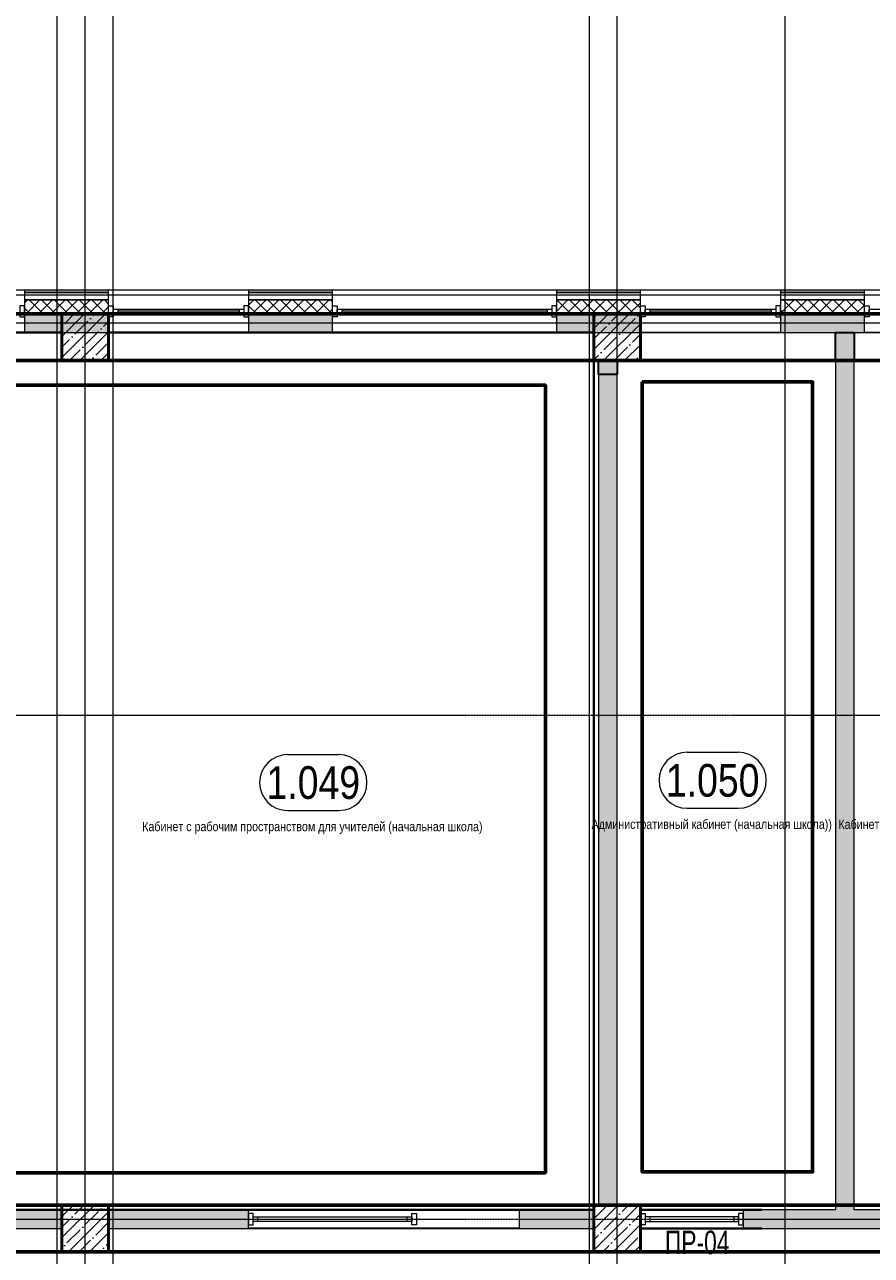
# Model space of a CAD drawing. Header units: millimetres. Extents: x -7155 to 483283, y -227682 to 148426.
# Drawn here: x 11950 to 21025, y 90511 to 103700 of the extents above; entities that cross this region are included whole.
import ezdxf
from ezdxf.enums import TextEntityAlignment as Align

# ---------------------------------------------------------------- set-up
doc = ezdxf.new("R2010")
doc.units = ezdxf.units.MM
doc.linetypes.add('CENTER2', pattern=[28.575, 19.05, -3.175, 3.175, -3.175])
doc.linetypes.add('HIDDEN2', pattern=[4.7625, 3.175, -1.5875])
doc.layers.get('Defpoints').update_dxf_attribs({"color": 140})
for name, color, linetype, lineweight in [('A-Wall_Материал_Газоблок_Контур', 250, 'Continuous', 0), ('АР_Area', 5, 'Continuous', 5), ('АР_Колонны', 70, 'Continuous', 30), ('АР_Окна', 4, 'Continuous', 5), ('АР_Стены ЖБ', 7, 'Continuous', 30), ('АР_Стены ПЕНОблок', 52, 'Continuous', 20), ('АР_Тонкая', 254, 'Continuous', 5), ('АР_Утеплитель', 31, 'Continuous', 0), ('АР_Штриховка', 8, 'Continuous', 0), ('Штриховка', 7, 'Continuous', 30)]:
    doc.layers.add(name, color=color, linetype=linetype, lineweight=lineweight)
for name, color, linetype, lineweight, true_color in [('АР_Оси_РД_100', 7, 'Continuous', 0, 0x525252), ('РД_Витраж_вн', 7, 'Continuous', 25, 0x148aff), ('РД_Оси_100', 7, 'Continuous', 0, 0x525252), ('РД_проем_инж перемыч_фахверк', 7, 'Continuous', 18, 0xff1f1f)]:
    doc.layers.add(name, color=color, linetype=linetype, lineweight=lineweight, true_color=true_color)
for name, color, linetype, lineweight, plot in [('КР_Балки-0.5', 60, 'Continuous', 50, False), ('РД_Проем', 230, 'Continuous', 0, False), ('РД_проем_инж перемыч_подсчет', 50, 'Continuous', 30, False)]:
    doc.layers.add(name, color=color, linetype=linetype, lineweight=lineweight, plot=plot)
doc.layers.add('РД_Перемычка инж проемов', color=5, linetype='Continuous')
doc.styles.add('Arial0', font='arial.ttf')
doc.styles.add('style1', font='ARIALN.TTF')
doc.styles.add('ккк', font='isocpeur.ttf', dxfattribs={"width": 0.85, "oblique": 15})

# ---------------------------------------------------------------- blocks, each defined once
blk = doc.blocks.new('СОШ_2200_АР_ОСИ_М100_28.05.24')
at = {"layer": 'АР_Оси_РД_100', "linetype": 'CENTER2'}
for p, q in [((20100, -6155), (20100, 139938.679)), ((-5954.958, 96300), (119910, 96300)), ((-5954.958, 90900), (119910, 90900))]:
    blk.add_line(p, q, dxfattribs=at)
for points in [[(12000.12, -6155), (12300, -5755), (12300, 139538.679), (12000, 139938.679)], [(12600, -6155), (12600, 139938.679)], [(13200, -6155), (12900, -5755), (12900, 139538.679), (13220.167, 139939.357)], [(17850, 139938.679), (18000, 139538.679), (18000, -6194.092)], [(18300, -6196.31), (18300, 139538.679), (18450, 139938.679)], [(119910, 100950), (119410, 100800), (-5454.958, 100800), (-5954.958, 100950)], [(119910, 100350), (119410, 100500), (-5454.958, 100500), (-5954.958, 100350)]]:
    blk.add_lwpolyline(points, dxfattribs=at)
blk = doc.blocks.new('MOK-МаркаПом_овал_ареал')
for p, q in [((-2.75, 3), (2.75, 3)), ((-2.75, -3), (2.75, -3))]:
    blk.add_line(p, q)
for centre, radius, start, end in [((-2.75, 0), 3, 90, 270), ((2.75, 0), 3, 270, 90), ((-3.75, 0), 3.5, 0, 0.001)]:
    blk.add_arc(centre, radius, start, end)
at = {"color": 0, "style": 'style1'}
blk.add_attdef('АР-ПОМЕЩЕНИЕ:НОМЕР', text='', height=3.5, dxfattribs=at).set_placement((0, 0), align=Align.MIDDLE)
blk = doc.blocks.new('MOK-МаркаПеремычки')
at = {"color": 0, "style": 'ккк', "oblique": 15, "width": 0.85}
blk.add_attdef('АР-ПРОЕМ:ПЕРЕМЫЧКА', text='', height=2.5, dxfattribs=at).set_placement((0, 0), align=Align.MIDDLE)

msp = doc.modelspace()

# ---------------------------------------------------------------- hatches: boundary and pattern name
at = {"layer": 'АР_Штриховка', "linetype": 'Continuous', "lineweight": 0, "true_color": 0x000000}
h = msp.add_hatch(dxfattribs=at)
h.set_pattern_fill('_U', color=18, style=0, pattern_type=0)
h.set_pattern_definition([(360, (-1e-09, 6e-11), (2e-14, 1), [])])
h.paths.add_polyline_path([(4300, 100855), (4300, 100830), (6550, 100830), (6550, 100855)], flags=0)
h.paths.add_polyline_path([(7650, 100855), (7650, 100830), (9550, 100830), (9550, 100855)], flags=0)
h.paths.add_polyline_path([(11950, 100855), (11950, 100830), (12850, 100830), (12850, 100855)], flags=0)
h.paths.add_polyline_path([(14350, 100855), (14350, 100830), (15250, 100830), (15250, 100855)], flags=0)
h.paths.add_polyline_path([(17650, 100855), (17650, 100830), (18550, 100830), (18550, 100855)], flags=0)
h.paths.add_polyline_path([(20050, 100855), (20050, 100830), (20950, 100830), (20950, 100855)], flags=0)
h.paths.add_polyline_path([(23350, 100855), (23350, 100830), (23900, 100830), (23900, 100855)], flags=0)
h = msp.add_hatch(dxfattribs=at)
h.set_pattern_fill('ANSI37', color=18, scale=30, angle=-1e-12, style=0)
h.paths.add_polyline_path([(4300, 100750), (4300, 100600), (6550, 100600), (6550, 100750)], flags=0)
h.paths.add_polyline_path([(7650, 100750), (7650, 100600), (9550, 100600), (9550, 100750)], flags=0)
h.paths.add_polyline_path([(11950, 100750), (11950, 100600), (12850, 100600), (12850, 100750)], flags=0)
h.paths.add_polyline_path([(14350, 100750), (14350, 100600), (15250, 100600), (15250, 100750)], flags=0)
h.paths.add_polyline_path([(17650, 100750), (17650, 100600), (18550, 100600), (18550, 100750)], flags=0)
h.paths.add_polyline_path([(20050, 100750), (20050, 100600), (20950, 100600), (20950, 100750)], flags=0)
h.paths.add_polyline_path([(23350, 100750), (23350, 100600), (23900, 100600), (23900, 100750)], flags=0)
h = msp.add_hatch(dxfattribs=at)
h.set_pattern_fill('AR-CONC', color=18, angle=-1e-12, style=0)
h.paths.add_polyline_path([(4300, 100600), (4300, 100400), (6550, 100400), (6550, 100600)], flags=0)
h.paths.add_polyline_path([(7650, 100600), (7650, 100400), (9550, 100400), (9550, 100600)], flags=0)
h.paths.add_polyline_path([(11950, 100600), (11950, 100400), (12850, 100400), (12850, 100600)], flags=0)
h.paths.add_polyline_path([(14350, 100600), (14350, 100400), (15250, 100400), (15250, 100600)], flags=0)
h.paths.add_polyline_path([(17650, 100600), (17650, 100400), (18550, 100400), (18550, 100600)], flags=0)
h.paths.add_polyline_path([(20050, 100600), (20050, 100400), (20950, 100400), (20950, 100600)], flags=0)
h.paths.add_polyline_path([(23350, 100600), (23350, 100400), (23900, 100400), (23900, 100600)], flags=0)
at = {"layer": 'АР_Штриховка', "linetype": 'Continuous', "lineweight": 5, "true_color": 0x000000}
h = msp.add_hatch(dxfattribs=at)
h.set_pattern_fill('ANSI35', color=18, scale=25, style=0)
h.paths.add_polyline_path([(12350, 100100), (12850, 100100), (12850, 100600), (12350, 100600)], flags=0)
h = msp.add_hatch(dxfattribs=at)
h.set_pattern_fill('ANSI35', color=18, scale=25, style=0)
h.paths.add_polyline_path([(18050, 100100), (18550, 100100), (18550, 100600), (18050, 100600)], flags=0)
at = {"layer": 'АР_Штриховка', "linetype": 'Continuous', "lineweight": 0, "true_color": 0x000000}
h = msp.add_hatch(dxfattribs=at)
h.set_pattern_fill('AR-CONC', color=18, angle=45, style=0)
h.paths.add_polyline_path([(20640, 91000), (20773, 90950), (20840, 91000), (20840, 100400), (20640, 100400)], flags=0)
h = msp.add_hatch(dxfattribs=at)
h.set_pattern_fill('AR-CONC', color=18, angle=-315, style=0)
h.paths.add_polyline_path([(18300, 100100), (18100, 100100), (18100, 91050), (18300, 91050)], flags=0)
at = {"layer": 'АР_Штриховка', "linetype": 'Continuous', "lineweight": 5, "true_color": 0x000000}
h = msp.add_hatch(dxfattribs=at)
h.set_pattern_fill('ANSI35', color=18, scale=25, style=0)
h.paths.add_polyline_path([(12350, 90550), (12850, 90550), (12850, 91050), (12350, 91050)], flags=0)
h = msp.add_hatch(dxfattribs=at)
h.set_pattern_fill('ANSI35', color=18, scale=25, style=0)
h.paths.add_polyline_path([(18050, 90550), (18550, 90550), (18550, 91050), (18050, 91050)], flags=0)
at = {"layer": 'АР_Штриховка', "linetype": 'Continuous', "lineweight": 0, "true_color": 0x000000}
h = msp.add_hatch(dxfattribs=at)
h.set_pattern_fill('AR-CONC', color=18, angle=45, style=0)
h.paths.add_polyline_path([(12350, 90800), (12350, 91000), (6550, 91000), (6550, 90800)], flags=0)
h = msp.add_hatch(dxfattribs=at)
h.set_pattern_fill('AR-CONC', color=18, angle=45, style=0)
h.paths.add_polyline_path([(18050, 90800), (18050, 91000), (17250, 91000), (17250, 90800)], flags=0)
h.paths.add_polyline_path([(14350, 90800), (14350, 91000), (12850, 91000), (12850, 90800)], flags=0)
h = msp.add_hatch(dxfattribs=at)
h.set_pattern_fill('AR-CONC', color=18, angle=45, style=0)
h.paths.add_polyline_path([(23900, 90800), (23900, 91000), (22450, 91000), (22450, 90800)], flags=0)
h.paths.add_polyline_path([(21350, 90800), (21350, 91000), (20840, 91000), (20773, 90950), (20840, 90800)], flags=0)
h.paths.add_polyline_path([(20840, 90800), (20773, 90950), (20640, 91000), (19650, 91000), (19650, 90800)], flags=0)

# ---------------------------------------------------------------- linework, layer by layer
at = {"color": 18, "linetype": 'Continuous', "true_color": 0x000000}
for p, q in [((20640, 100100), (20640, 100400)), ((20640, 100400), (20840, 100400)), ((20840, 100400), (20840, 100100)), ((18100, 99950), (18100, 100100)), ((18100, 100100), (18300, 100100)), ((18300, 100100), (18300, 99950)), ((20840, 100100), (20640, 100100)), ((18300, 99950), (18100, 99950))]:
    msp.add_line(p, q, dxfattribs=at)
at = {"color": 1, "lineweight": 50}
msp.add_lwpolyline([(18569, 99871), (20395, 99871), (20395, 91406), (18569, 91406)], close=True, dxfattribs=at)
msp.add_lwpolyline([(9555, 94630), (9555, 99835), (17531, 99835), (17531, 91396), (9555, 91396), (9555, 91500)], dxfattribs=at)
at = {"color": 18, "linetype": 'Continuous', "true_color": 0x000000}
for points in [[(20640, 100100), (20640, 100400), (20740, 100250), (20840, 100400)], [(18100, 99950), (18100, 100100), (18200, 100025), (18300, 100100)]]:
    msp.add_solid(points, dxfattribs=at)
at = {"layer": 'A-Wall_Материал_Газоблок_Контур', "color": 18, "linetype": 'Continuous', "lineweight": 0, "true_color": 0x000000}
for p, q in [((11950, 100855), (9550, 100855)), ((14350, 100855), (12850, 100855)), ((17650, 100855), (15250, 100855)), ((20050, 100855), (18550, 100855)), ((23350, 100855), (20950, 100855)), ((9550, 100400), (11950, 100400)), ((12850, 100400), (14350, 100400)), ((15250, 100400), (17650, 100400)), ((18550, 100400), (20050, 100400)), ((20950, 100400), (23350, 100400))]:
    msp.add_line(p, q, dxfattribs=at)
at = {"layer": 'АР_Колонны', "color": 18, "linetype": 'HIDDEN2', "lineweight": 25, "true_color": 0x000000}
for p, q in [((12350, 100600), (12850, 100600)), ((12350, 100100), (12350, 100600)), ((12850, 100600), (12850, 100100)), ((18050, 100600), (18550, 100600)), ((18050, 100100), (18050, 100600)), ((18550, 100600), (18550, 100100)), ((12850, 100100), (12350, 100100)), ((18550, 100100), (18050, 100100)), ((12350, 91050), (12850, 91050)), ((12350, 90550), (12350, 91050)), ((12850, 91050), (12850, 90550)), ((18050, 91050), (18550, 91050)), ((18050, 90550), (18050, 91050)), ((18550, 91050), (18550, 90550)), ((12850, 90550), (12350, 90550)), ((18550, 90550), (18050, 90550))]:
    msp.add_line(p, q, dxfattribs=at)
at = {"layer": 'АР_Колонны', "color": 18, "linetype": 'Continuous', "lineweight": 30, "true_color": 0x000000}
for p, q in [((12850, 100600), (12350, 100600)), ((12350, 100600), (12350, 100100)), ((12850, 100100), (12850, 100600)), ((18550, 100600), (18050, 100600)), ((18050, 100600), (18050, 100100)), ((18550, 100100), (18550, 100600)), ((12350, 100100), (12850, 100100)), ((18050, 100100), (18550, 100100)), ((12850, 91050), (12350, 91050)), ((12350, 91050), (12350, 90550)), ((12850, 90550), (12850, 91050)), ((18550, 91050), (18050, 91050)), ((18050, 91050), (18050, 90550)), ((18550, 90550), (18550, 91050)), ((12350, 90550), (12850, 90550)), ((18050, 90550), (18550, 90550))]:
    msp.add_line(p, q, dxfattribs=at)
at = {"layer": 'АР_Окна', "color": 18, "linetype": 'Continuous', "lineweight": 5, "true_color": 0x000000}
for p, q in [((14350, 100855), (12850, 100855)), ((17650, 100855), (15250, 100855)), ((20050, 100855), (18550, 100855)), ((23350, 100855), (20950, 100855)), ((12950, 100652), (12950, 100602)), ((14250, 100652), (14250, 100602)), ((15350, 100652), (15350, 100602)), ((17550, 100652), (17550, 100602)), ((18650, 100652), (18650, 100602)), ((19950, 100652), (19950, 100602)), ((14250, 100628), (12950, 100628)), ((17550, 100628), (15350, 100628)), ((19950, 100628), (18650, 100628)), ((11950, 100400), (9550, 100400)), ((14350, 100400), (12850, 100400)), ((17650, 100400), (15250, 100400)), ((20050, 100400), (18550, 100400)), ((23350, 100400), (20950, 100400)), ((14350, 91000), (16150, 91000)), ((14450, 90875), (14450, 90925)), ((14450, 90900), (16050, 90900)), ((16050, 90875), (16050, 90925)), ((18550, 91000), (19650, 91000)), ((18650, 90925), (18650, 90875)), ((18650, 90900), (19550, 90900)), ((19550, 90925), (19550, 90875)), ((14350, 90800), (16150, 90800)), ((18550, 90800), (19650, 90800))]:
    msp.add_line(p, q, dxfattribs=at)
for points in [[(11900, 100568), (11950, 100568), (11950, 100688), (11900, 100688)], [(12900, 100568), (12850, 100568), (12850, 100688), (12900, 100688)], [(14300, 100652), (14300, 100602), (12900, 100602), (12900, 100652)], [(14300, 100568), (14350, 100568), (14350, 100688), (14300, 100688)], [(15300, 100568), (15250, 100568), (15250, 100688), (15300, 100688)], [(17600, 100652), (17600, 100602), (15300, 100602), (15300, 100652)], [(17600, 100568), (17650, 100568), (17650, 100688), (17600, 100688)], [(18600, 100568), (18550, 100568), (18550, 100688), (18600, 100688)], [(20000, 100652), (20000, 100602), (18600, 100602), (18600, 100652)], [(20000, 100568), (20050, 100568), (20050, 100688), (20000, 100688)], [(21000, 100568), (20950, 100568), (20950, 100688), (21000, 100688)], [(23300, 100652), (23300, 100602), (21000, 100602), (21000, 100652)], [(14400, 90960), (14350, 90960), (14350, 90840), (14400, 90840)], [(14400, 90875), (14400, 90925), (16100, 90925), (16100, 90875)], [(16100, 90960), (16150, 90960), (16150, 90840), (16100, 90840)], [(18600, 90840), (18550, 90840), (18550, 90960), (18600, 90960)], [(18600, 90925), (18600, 90875), (19600, 90875), (19600, 90925)], [(19600, 90840), (19650, 90840), (19650, 90960), (19600, 90960)]]:
    msp.add_lwpolyline(points, close=True, dxfattribs=at)
at = {"layer": 'АР_Стены ЖБ', "color": 18, "linetype": 'Continuous', "lineweight": 40, "true_color": 0x000000}
for p, q in [((12850, 100600), (12350, 100600)), ((12350, 100600), (12350, 100100)), ((12850, 100100), (12850, 100600)), ((18550, 100600), (18050, 100600)), ((18050, 100600), (18050, 100100)), ((18550, 100100), (18550, 100600)), ((12350, 100100), (12850, 100100)), ((18050, 100100), (18550, 100100)), ((12850, 91050), (12350, 91050)), ((12350, 91050), (12350, 90550)), ((12850, 90550), (12850, 91050)), ((18550, 91050), (18050, 91050)), ((18050, 91050), (18050, 90550)), ((18550, 90550), (18550, 91050)), ((12350, 90550), (12850, 90550)), ((18050, 90550), (18550, 90550))]:
    msp.add_line(p, q, dxfattribs=at)
at = {"layer": 'АР_Стены ПЕНОблок', "color": 18, "linetype": 'Continuous', "lineweight": 20, "true_color": 0x000000}
for p, q in [((11950, 100600), (11950, 100400)), ((12850, 100600), (11950, 100600)), ((12850, 100400), (12850, 100600)), ((14350, 100600), (14350, 100400)), ((15250, 100600), (14350, 100600)), ((15250, 100400), (15250, 100600)), ((17650, 100600), (17650, 100400)), ((18550, 100600), (17650, 100600)), ((18550, 100400), (18550, 100600)), ((20050, 100600), (20050, 100400)), ((20950, 100600), (20050, 100600)), ((20950, 100400), (20950, 100600)), ((11950, 100400), (12850, 100400)), ((14350, 100400), (15250, 100400)), ((17650, 100400), (18550, 100400)), ((20050, 100400), (20950, 100400)), ((20840, 100400), (20640, 100400)), ((20640, 100400), (20640, 91000)), ((20840, 91000), (20840, 100400)), ((18300, 100100), (18100, 100100)), ((18100, 100100), (18100, 91050)), ((18300, 91050), (18300, 100100)), ((18100, 91050), (18300, 91050)), ((12350, 91000), (6550, 91000)), ((12350, 90800), (12350, 91000)), ((14350, 91000), (12850, 91000)), ((12850, 91000), (12850, 90800)), ((14350, 90800), (14350, 91000)), ((18050, 91000), (17250, 91000)), ((17250, 91000), (17250, 90800)), ((18050, 90800), (18050, 91000)), ((20640, 91000), (19650, 91000)), ((19650, 91000), (19650, 90800)), ((21350, 91000), (20840, 91000)), ((6550, 90800), (12350, 90800)), ((12850, 90800), (14350, 90800)), ((17250, 90800), (18050, 90800)), ((19650, 90800), (20840, 90800)), ((20840, 90800), (21350, 90800))]:
    msp.add_line(p, q, dxfattribs=at)
at = {"layer": 'АР_Тонкая', "color": 18, "linetype": 'Continuous', "lineweight": 5, "true_color": 0x000000}
for p, q in [((11950, 100855), (11950, 100830)), ((12850, 100855), (11950, 100855)), ((11950, 100830), (11950, 100750)), ((12850, 100830), (11950, 100830)), ((11950, 100830), (12850, 100830)), ((12850, 100830), (12850, 100855)), ((12850, 100750), (12850, 100830)), ((14350, 100855), (14350, 100830)), ((15250, 100855), (14350, 100855)), ((14350, 100830), (14350, 100750)), ((15250, 100830), (14350, 100830)), ((14350, 100830), (15250, 100830)), ((15250, 100830), (15250, 100855)), ((15250, 100750), (15250, 100830)), ((17650, 100855), (17650, 100830)), ((18550, 100855), (17650, 100855)), ((17650, 100830), (17650, 100750)), ((18550, 100830), (17650, 100830)), ((17650, 100830), (18550, 100830)), ((18550, 100830), (18550, 100855)), ((18550, 100750), (18550, 100830)), ((20050, 100855), (20050, 100830)), ((20950, 100855), (20050, 100855)), ((20050, 100830), (20050, 100750)), ((20950, 100830), (20050, 100830)), ((20050, 100830), (20950, 100830)), ((20950, 100830), (20950, 100855)), ((20950, 100750), (20950, 100830)), ((11950, 100750), (12850, 100750)), ((14350, 100750), (15250, 100750)), ((17650, 100750), (18550, 100750)), ((20050, 100750), (20950, 100750))]:
    msp.add_line(p, q, dxfattribs=at)
at = {"layer": 'АР_Утеплитель', "color": 18, "linetype": 'Continuous', "lineweight": 0, "true_color": 0x000000}
for p, q in [((11950, 100750), (11950, 100600)), ((12850, 100750), (11950, 100750)), ((12850, 100600), (12850, 100750)), ((14350, 100750), (14350, 100600)), ((15250, 100750), (14350, 100750)), ((15250, 100600), (15250, 100750)), ((17650, 100750), (17650, 100600)), ((18550, 100750), (17650, 100750)), ((18550, 100600), (18550, 100750)), ((20050, 100750), (20050, 100600)), ((20950, 100750), (20050, 100750)), ((20950, 100600), (20950, 100750)), ((11950, 100600), (12850, 100600)), ((14350, 100600), (15250, 100600)), ((17650, 100600), (18550, 100600)), ((20050, 100600), (20950, 100600))]:
    msp.add_line(p, q, dxfattribs=at)
at = {"layer": 'КР_Балки-0.5', "color": 18, "ltscale": 200, "true_color": 0x000000}
for p, q in [((4300, 100600), (23900, 100600)), ((4300, 100600), (23900, 100600)), ((23900, 100100), (4300, 100100)), ((23900, 100100), (4300, 100100)), ((6550, 91050), (23900, 91050)), ((6550, 91050), (23900, 91050)), ((23900, 90550), (6550, 90550)), ((23900, 90550), (6550, 90550))]:
    msp.add_line(p, q, dxfattribs=at)
at = {"layer": 'РД_Витраж_вн', "color": 18, "linetype": 'Continuous', "lineweight": 25, "true_color": 0x000000}
for p, q in [((17250, 91000), (14350, 91000)), ((19650, 91000), (18550, 91000)), ((17250, 90800), (14350, 90800)), ((19650, 90800), (18550, 90800))]:
    msp.add_line(p, q, dxfattribs=at)
at = {"layer": 'РД_Проем', "color": 18, "linetype": 'Continuous', "lineweight": 0, "true_color": 0x000000}
for p, q in [((17250, 91000), (14350, 91000)), ((18550, 91000), (19650, 91000)), ((17250, 90800), (14350, 90800)), ((18550, 90800), (19650, 90800))]:
    msp.add_line(p, q, dxfattribs=at)
at = {"layer": 'РД_проем_инж перемыч_подсчет', "color": 18, "linetype": 'Continuous', "lineweight": 30, "true_color": 0x000000}
for p, q in [((18550, 91000), (19850, 91000)), ((18550, 90800), (19850, 90800))]:
    msp.add_line(p, q, dxfattribs=at)
at = {"layer": 'РД_проем_инж перемыч_фахверк', "color": 18, "linetype": 'Continuous', "lineweight": 18, "true_color": 0x000000}
for p, q in [((17250, 91000), (14350, 91000)), ((17250, 90800), (14350, 90800))]:
    msp.add_line(p, q, dxfattribs=at)
at = {"layer": 'Штриховка'}
msp.add_lwpolyline([(4300, 91000), (4300, 95000), (9100, 95000), (9100, 100400), (12350, 100400), (12350, 100100), (12850, 100100), (12850, 100400), (18050, 100400), (18050, 91050), (18050, 91000)], close=True, dxfattribs=at)

# ---------------------------------------------------------------- block references
at = {"layer": 'АР_Area', "color": 18, "linetype": 'Continuous', "lineweight": 5, "true_color": 0x000000}
ref = msp.add_blockref('MOK-МаркаПом_овал_ареал', (19324, 95602), dxfattribs=dict(at, xscale=100, yscale=100, zscale=100))
ref.add_attrib('АР-ПОМЕЩЕНИЕ:НОМЕР', '1.050', dxfattribs={"layer": '0', "color": 0, "height": 350, "style": 'style1'}).set_placement((19324, 95602), align=Align.MIDDLE)
ref.add_attrib('АР-ПОМЕЩЕНИЕ:НАИМЕНОВАНИЕ', 'Административный кабинет (начальная школа))', dxfattribs={"layer": 'Defpoints', "color": 2, "height": 100, "style": 'style1'}).set_placement((19314, 95121), align=Align.MIDDLE)
ref = msp.add_blockref('MOK-МаркаПом_овал_ареал', (22477, 95601), dxfattribs=dict(at, xscale=100, yscale=100, zscale=100))
ref.add_attrib('АР-ПОМЕЩЕНИЕ:НОМЕР', '1.051', dxfattribs={"layer": '0', "color": 0, "height": 350, "style": 'style1'}).set_placement((22477, 95601), align=Align.MIDDLE)
ref.add_attrib('АР-ПОМЕЩЕНИЕ:НАИМЕНОВАНИЕ', 'Кабинет для индивидуальных занятий в т.ч. с учителем-логопедом', dxfattribs={"layer": 'Defpoints', "color": 2, "height": 100, "style": 'style1'}).set_placement((22468, 95120), align=Align.MIDDLE)
ref = msp.add_blockref('MOK-МаркаПом_овал_ареал', (15044, 95578), dxfattribs=dict(at, xscale=100, yscale=100, zscale=100))
ref.add_attrib('АР-ПОМЕЩЕНИЕ:НОМЕР', '1.049', dxfattribs={"layer": '0', "color": 0, "height": 350, "style": 'style1'}).set_placement((15044, 95578), align=Align.MIDDLE)
ref.add_attrib('АР-ПОМЕЩЕНИЕ:НАИМЕНОВАНИЕ', 'Кабинет с рабочим пространством для учителей (начальная школа)', dxfattribs={"layer": 'Defpoints', "color": 2, "height": 100, "style": 'style1'}).set_placement((15034, 95096), align=Align.MIDDLE)
at = {"layer": 'РД_Оси_100'}
msp.add_blockref('СОШ_2200_АР_ОСИ_М100_28.05.24', (0, 0), dxfattribs=at)
at = {"layer": 'РД_Перемычка инж проемов', "color": 18, "linetype": 'Continuous', "lineweight": -3, "true_color": 0x000000}
ref = msp.add_blockref('MOK-МаркаПеремычки', (19158, 90651), dxfattribs=dict(at, xscale=100, yscale=100, zscale=100))
ref.add_attrib('АР-ПРОЕМ:ПЕРЕМЫЧКА', 'ПР-04', dxfattribs={"layer": '0', "color": 0, "height": 250, "style": 'Arial0', "width": 0.7}).set_placement((19158, 90651), align=Align.MIDDLE)

doc.saveas('drawing.dxf')
